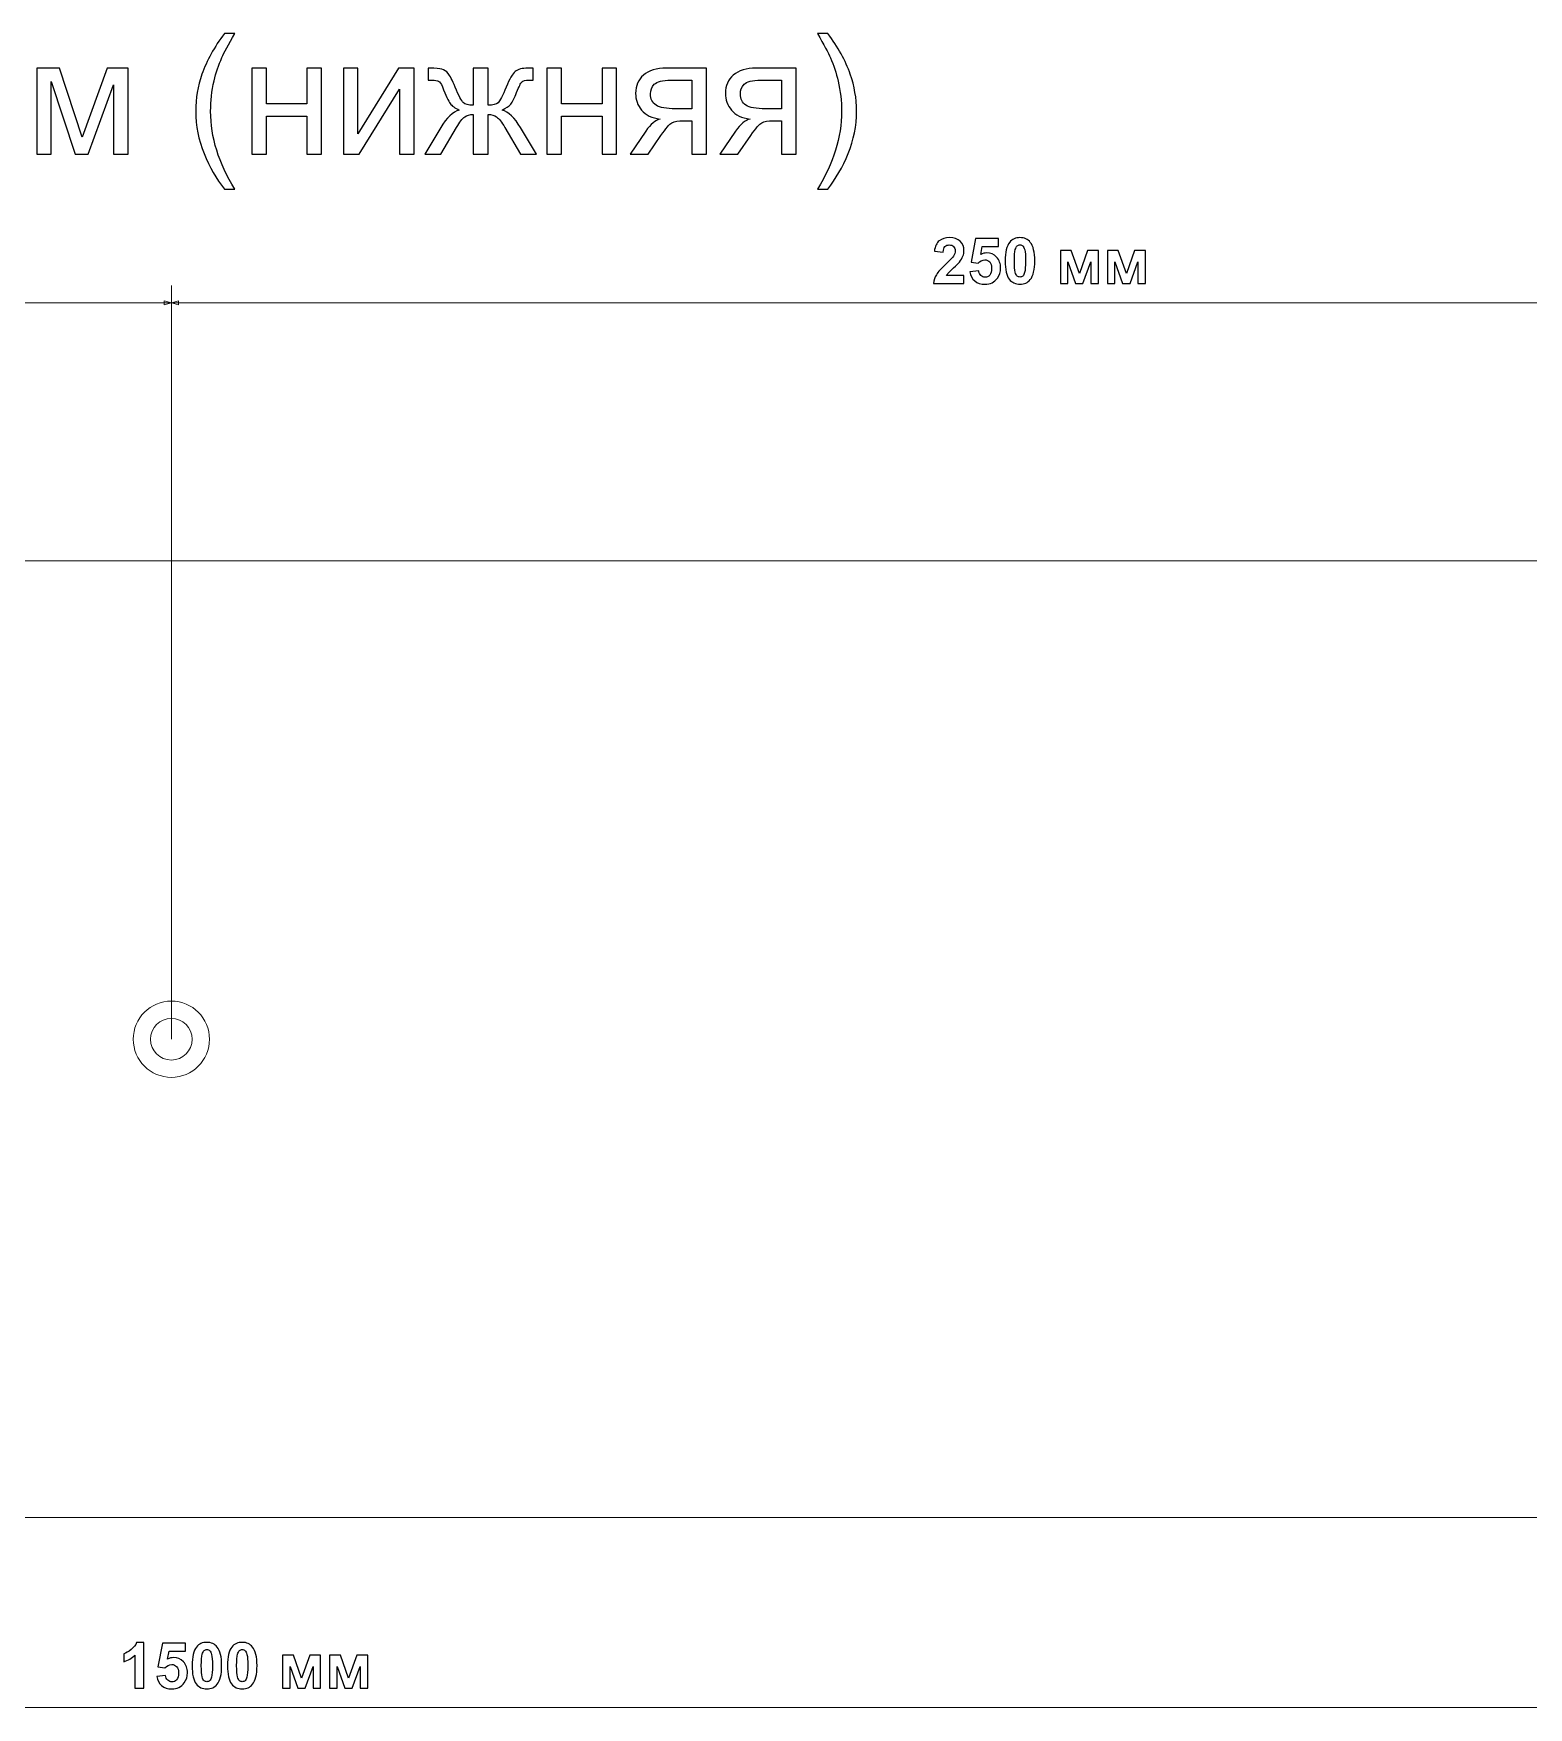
# Model space of a CAD drawing. Header units: centimetres. Extents: x -84 to 84, y -59 to 59.
# Drawn here: x -2.17 to 19.4, y -23.53 to 0.62 of the extents above; entities that cross this region are included whole.
import ezdxf

# ---------------------------------------------------------------- set-up
doc = ezdxf.new("R2010")
doc.units = ezdxf.units.CM
doc.header["$MEASUREMENT"] = 0
doc.layers.add('layer 1', color=7, linetype='Continuous')

msp = doc.modelspace()

# ---------------------------------------------------------------- linework, layer by layer
at = {"layer": 'layer 1', "color": 250}
for points, knots in [([(0.58185, -1.6286), (0.46619, -1.48223), (0.36808, -1.31113), (0.28791, -1.1149), (0.28791, -1.1149), (0.20775, -0.91868), (0.16786, -0.71527), (0.16786, -0.50508), (0.16786, -0.50508), (0.16786, -0.31963), (0.19778, -0.14214), (0.2576, 0.02736), (0.2576, 0.02736), (0.3278, 0.22439), (0.43588, 0.42061), (0.58185, 0.61604), (0.58185, 0.61604), (0.58185, 0.61604), (0.73261, 0.61604), (0.73261, 0.61604), (0.73261, 0.61604), (0.63849, 0.45411), (0.57587, 0.33845), (0.54556, 0.26905), (0.54556, 0.26905), (0.4981, 0.16177), (0.46061, 0.0497), (0.43349, -0.06716), (0.43349, -0.06716), (0.39999, -0.21274), (0.38323, -0.35911), (0.38323, -0.50628), (0.38323, -0.50628), (0.38323, -0.88079), (0.49969, -1.25489), (0.73261, -1.6286), (0.73261, -1.6286), (0.73261, -1.6286), (0.58185, -1.6286), (0.58185, -1.6286)], [0, 0, 0, 0, 0.09090909, 0.09090909, 0.09090909, 0.09090909, 0.18181818, 0.18181818, 0.18181818, 0.18181818, 0.27272727, 0.27272727, 0.27272727, 0.27272727, 0.36363636, 0.36363636, 0.36363636, 0.36363636, 0.45454545, 0.45454545, 0.45454545, 0.45454545, 0.54545455, 0.54545455, 0.54545455, 0.54545455, 0.63636364, 0.63636364, 0.63636364, 0.63636364, 0.72727273, 0.72727273, 0.72727273, 0.72727273, 0.81818182, 0.81818182, 0.81818182, 0.81818182, 1, 1, 1, 1]), ([(9.2876, -1.6286), (9.2876, -1.6286), (9.13684, -1.6286), (9.13684, -1.6286), (9.13684, -1.6286), (9.36976, -1.25489), (9.48622, -0.88079), (9.48622, -0.50628), (9.48622, -0.50628), (9.48622, -0.35991), (9.46947, -0.21473), (9.43597, -0.07075), (9.43597, -0.07075), (9.40965, 0.04611), (9.37256, 0.15818), (9.32509, 0.26586), (9.32509, 0.26586), (9.29478, 0.33566), (9.23177, 0.45252), (9.13684, 0.61604), (9.13684, 0.61604), (9.13684, 0.61604), (9.2876, 0.61604), (9.2876, 0.61604), (9.2876, 0.61604), (9.43358, 0.42061), (9.54166, 0.22439), (9.61186, 0.02736), (9.61186, 0.02736), (9.67168, -0.14214), (9.70159, -0.31963), (9.70159, -0.50508), (9.70159, -0.50508), (9.70159, -0.71527), (9.66131, -0.91868), (9.58075, -1.1149), (9.58075, -1.1149), (9.50058, -1.31113), (9.40287, -1.48223), (9.2876, -1.6286)], [0, 0, 0, 0, 0.09090909, 0.09090909, 0.09090909, 0.09090909, 0.18181818, 0.18181818, 0.18181818, 0.18181818, 0.27272727, 0.27272727, 0.27272727, 0.27272727, 0.36363636, 0.36363636, 0.36363636, 0.36363636, 0.45454545, 0.45454545, 0.45454545, 0.45454545, 0.54545455, 0.54545455, 0.54545455, 0.54545455, 0.63636364, 0.63636364, 0.63636364, 0.63636364, 0.72727273, 0.72727273, 0.72727273, 0.72727273, 0.81818182, 0.81818182, 0.81818182, 0.81818182, 1, 1, 1, 1]), ([(-2.12304, 0.1159), (-2.12304, 0.1159), (-1.79919, 0.1159), (-1.79919, 0.1159), (-1.79919, 0.1159), (-1.79919, 0.1159), (-1.47095, -0.87799), (-1.47095, -0.87799), (-1.47095, -0.87799), (-1.47095, -0.87799), (-1.10761, 0.1159), (-1.10761, 0.1159), (-1.10761, 0.1159), (-1.10761, 0.1159), (-0.80689, 0.1159), (-0.80689, 0.1159), (-0.80689, 0.1159), (-0.80689, 0.1159), (-0.80689, -1.12607), (-0.80689, -1.12607), (-0.80689, -1.12607), (-0.80689, -1.12607), (-1.01747, -1.12607), (-1.01747, -1.12607), (-1.01747, -1.12607), (-1.01747, -1.12607), (-1.01747, -0.12619), (-1.01747, -0.12619), (-1.01747, -0.12619), (-1.01747, -0.12619), (-1.3832, -1.12607), (-1.3832, -1.12607), (-1.3832, -1.12607), (-1.3832, -1.12607), (-1.57145, -1.12607), (-1.57145, -1.12607), (-1.57145, -1.12607), (-1.57145, -1.12607), (-1.91724, -0.07833), (-1.91724, -0.07833), (-1.91724, -0.07833), (-1.91724, -0.07833), (-1.91724, -1.12607), (-1.91724, -1.12607), (-1.91724, -1.12607), (-1.91724, -1.12607), (-2.12304, -1.12607), (-2.12304, -1.12607), (-2.12304, -1.12607), (-2.12304, -1.12607), (-2.12304, 0.1159), (-2.12304, 0.1159)], [0, 0, 0, 0, 0.07142857, 0.07142857, 0.07142857, 0.07142857, 0.14285714, 0.14285714, 0.14285714, 0.14285714, 0.21428571, 0.21428571, 0.21428571, 0.21428571, 0.28571429, 0.28571429, 0.28571429, 0.28571429, 0.35714286, 0.35714286, 0.35714286, 0.35714286, 0.42857143, 0.42857143, 0.42857143, 0.42857143, 0.5, 0.5, 0.5, 0.5, 0.57142857, 0.57142857, 0.57142857, 0.57142857, 0.64285714, 0.64285714, 0.64285714, 0.64285714, 0.71428571, 0.71428571, 0.71428571, 0.71428571, 0.78571429, 0.78571429, 0.78571429, 0.78571429, 0.85714286, 0.85714286, 0.85714286, 0.85714286, 1, 1, 1, 1]), ([(0.9767, 0.1159), (0.9767, 0.1159), (1.18728, 0.1159), (1.18728, 0.1159), (1.18728, 0.1159), (1.18728, 0.1159), (1.18728, -0.40099), (1.18728, -0.40099), (1.18728, -0.40099), (1.18728, -0.40099), (1.77118, -0.40099), (1.77118, -0.40099), (1.77118, -0.40099), (1.77118, -0.40099), (1.77118, 0.1159), (1.77118, 0.1159), (1.77118, 0.1159), (1.77118, 0.1159), (1.98176, 0.1159), (1.98176, 0.1159), (1.98176, 0.1159), (1.98176, 0.1159), (1.98176, -1.12607), (1.98176, -1.12607), (1.98176, -1.12607), (1.98176, -1.12607), (1.77118, -1.12607), (1.77118, -1.12607), (1.77118, -1.12607), (1.77118, -1.12607), (1.77118, -0.57568), (1.77118, -0.57568), (1.77118, -0.57568), (1.77118, -0.57568), (1.18728, -0.57568), (1.18728, -0.57568), (1.18728, -0.57568), (1.18728, -0.57568), (1.18728, -1.12607), (1.18728, -1.12607), (1.18728, -1.12607), (1.18728, -1.12607), (0.9767, -1.12607), (0.9767, -1.12607), (0.9767, -1.12607), (0.9767, -1.12607), (0.9767, 0.1159), (0.9767, 0.1159)], [0, 0, 0, 0, 0.07692308, 0.07692308, 0.07692308, 0.07692308, 0.15384615, 0.15384615, 0.15384615, 0.15384615, 0.23076923, 0.23076923, 0.23076923, 0.23076923, 0.30769231, 0.30769231, 0.30769231, 0.30769231, 0.38461538, 0.38461538, 0.38461538, 0.38461538, 0.46153846, 0.46153846, 0.46153846, 0.46153846, 0.53846154, 0.53846154, 0.53846154, 0.53846154, 0.61538462, 0.61538462, 0.61538462, 0.61538462, 0.69230769, 0.69230769, 0.69230769, 0.69230769, 0.76923077, 0.76923077, 0.76923077, 0.76923077, 0.84615385, 0.84615385, 0.84615385, 0.84615385, 1, 1, 1, 1]), ([(2.29804, 0.1159), (2.29804, 0.1159), (2.50862, 0.1159), (2.50862, 0.1159), (2.50862, 0.1159), (2.50862, 0.1159), (2.50862, -0.83133), (2.50862, -0.83133), (2.50862, -0.83133), (2.50862, -0.83133), (3.09371, 0.1159), (3.09371, 0.1159), (3.09371, 0.1159), (3.09371, 0.1159), (3.31985, 0.1159), (3.31985, 0.1159), (3.31985, 0.1159), (3.31985, 0.1159), (3.31985, -1.12607), (3.31985, -1.12607), (3.31985, -1.12607), (3.31985, -1.12607), (3.10927, -1.12607), (3.10927, -1.12607), (3.10927, -1.12607), (3.10927, -1.12607), (3.10927, -0.18482), (3.10927, -0.18482), (3.10927, -0.18482), (3.10927, -0.18482), (2.52498, -1.12607), (2.52498, -1.12607), (2.52498, -1.12607), (2.52498, -1.12607), (2.29804, -1.12607), (2.29804, -1.12607), (2.29804, -1.12607), (2.29804, -1.12607), (2.29804, 0.1159), (2.29804, 0.1159)], [0, 0, 0, 0, 0.09090909, 0.09090909, 0.09090909, 0.09090909, 0.18181818, 0.18181818, 0.18181818, 0.18181818, 0.27272727, 0.27272727, 0.27272727, 0.27272727, 0.36363636, 0.36363636, 0.36363636, 0.36363636, 0.45454545, 0.45454545, 0.45454545, 0.45454545, 0.54545455, 0.54545455, 0.54545455, 0.54545455, 0.63636364, 0.63636364, 0.63636364, 0.63636364, 0.72727273, 0.72727273, 0.72727273, 0.72727273, 0.81818182, 0.81818182, 0.81818182, 0.81818182, 1, 1, 1, 1]), ([(4.38633, 0.1159), (4.38633, 0.1159), (4.38633, -0.42013), (4.38633, -0.42013), (4.38633, -0.42013), (4.45414, -0.42013), (4.502, -0.40737), (4.52952, -0.38224), (4.52952, -0.38224), (4.55704, -0.35672), (4.59652, -0.28214), (4.64757, -0.1577), (4.64757, -0.1577), (4.69543, -0.03964), (4.7389, 0.03534), (4.77799, 0.06804), (4.77799, 0.06804), (4.81628, 0.09995), (4.8769, 0.1159), (4.96026, 0.1159), (4.96026, 0.1159), (4.96026, 0.1159), (5.03723, 0.1159), (5.03723, 0.1159), (5.03723, 0.1159), (5.03723, 0.1159), (5.03723, -0.05759), (5.03723, -0.05759), (5.03723, -0.05759), (5.03723, -0.05759), (4.9802, -0.05639), (4.9802, -0.05639), (4.9802, -0.05639), (4.92396, -0.05639), (4.88847, -0.06477), (4.87291, -0.08112), (4.87291, -0.08112), (4.85656, -0.09827), (4.83143, -0.14932), (4.79793, -0.23427), (4.79793, -0.23427), (4.76682, -0.31564), (4.73811, -0.37147), (4.71178, -0.40298), (4.71178, -0.40298), (4.68546, -0.43409), (4.64398, -0.46241), (4.58814, -0.48833), (4.58814, -0.48833), (4.67908, -0.51266), (4.76762, -0.59682), (4.85417, -0.74119), (4.85417, -0.74119), (4.85417, -0.74119), (5.08509, -1.12607), (5.08509, -1.12607), (5.08509, -1.12607), (5.08509, -1.12607), (4.85377, -1.12607), (4.85377, -1.12607), (4.85377, -1.12607), (4.85377, -1.12607), (4.62883, -0.74159), (4.62883, -0.74159), (4.62883, -0.74159), (4.58296, -0.66342), (4.54268, -0.61237), (4.50878, -0.58804), (4.50878, -0.58804), (4.47448, -0.56371), (4.4338, -0.55175), (4.38633, -0.55175), (4.38633, -0.55175), (4.38633, -0.55175), (4.38633, -1.12607), (4.38633, -1.12607), (4.38633, -1.12607), (4.38633, -1.12607), (4.17096, -1.12607), (4.17096, -1.12607), (4.17096, -1.12607), (4.17096, -1.12607), (4.17096, -0.55175), (4.17096, -0.55175), (4.17096, -0.55175), (4.1243, -0.55175), (4.08402, -0.56371), (4.05012, -0.58764), (4.05012, -0.58764), (4.01582, -0.61157), (3.97593, -0.66302), (3.93047, -0.74199), (3.93047, -0.74199), (3.93047, -0.74199), (3.70353, -1.12607), (3.70353, -1.12607), (3.70353, -1.12607), (3.70353, -1.12607), (3.4722, -1.12607), (3.4722, -1.12607), (3.4722, -1.12607), (3.4722, -1.12607), (3.70233, -0.74119), (3.70233, -0.74119), (3.70233, -0.74119), (3.78968, -0.59682), (3.87902, -0.51266), (3.96995, -0.48833), (3.96995, -0.48833), (3.90773, -0.45962), (3.86386, -0.42811), (3.83913, -0.39421), (3.83913, -0.39421), (3.81401, -0.36031), (3.77691, -0.27934), (3.72706, -0.15132), (3.72706, -0.15132), (3.70991, -0.10824), (3.69156, -0.08192), (3.67202, -0.07235), (3.67202, -0.07235), (3.65168, -0.06238), (3.62177, -0.05759), (3.58188, -0.05759), (3.58188, -0.05759), (3.57191, -0.05759), (3.55117, -0.05799), (3.52006, -0.05879), (3.52006, -0.05879), (3.52006, -0.05879), (3.52006, 0.1159), (3.52006, 0.1159), (3.52006, 0.1159), (3.52006, 0.1159), (3.54918, 0.1159), (3.54918, 0.1159), (3.54918, 0.1159), (3.63054, 0.1159), (3.68757, 0.11112), (3.72068, 0.10115), (3.72068, 0.10115), (3.75378, 0.09157), (3.7833, 0.07083), (3.80962, 0.03933), (3.80962, 0.03933), (3.83554, 0.00782), (3.86944, -0.05759), (3.91092, -0.1577), (3.91092, -0.1577), (3.96157, -0.28014), (4.00066, -0.35432), (4.02778, -0.38065), (4.02778, -0.38065), (4.0549, -0.40697), (4.10276, -0.42013), (4.17096, -0.42013), (4.17096, -0.42013), (4.17096, -0.42013), (4.17096, 0.1159), (4.17096, 0.1159), (4.17096, 0.1159), (4.17096, 0.1159), (4.38633, 0.1159), (4.38633, 0.1159)], [0, 0, 0, 0, 0.02380952, 0.02380952, 0.02380952, 0.02380952, 0.04761905, 0.04761905, 0.04761905, 0.04761905, 0.07142857, 0.07142857, 0.07142857, 0.07142857, 0.0952381, 0.0952381, 0.0952381, 0.0952381, 0.11904762, 0.11904762, 0.11904762, 0.11904762, 0.14285714, 0.14285714, 0.14285714, 0.14285714, 0.16666667, 0.16666667, 0.16666667, 0.16666667, 0.19047619, 0.19047619, 0.19047619, 0.19047619, 0.21428571, 0.21428571, 0.21428571, 0.21428571, 0.23809524, 0.23809524, 0.23809524, 0.23809524, 0.26190476, 0.26190476, 0.26190476, 0.26190476, 0.28571429, 0.28571429, 0.28571429, 0.28571429, 0.30952381, 0.30952381, 0.30952381, 0.30952381, 0.33333333, 0.33333333, 0.33333333, 0.33333333, 0.35714286, 0.35714286, 0.35714286, 0.35714286, 0.38095238, 0.38095238, 0.38095238, 0.38095238, 0.4047619, 0.4047619, 0.4047619, 0.4047619, 0.42857143, 0.42857143, 0.42857143, 0.42857143, 0.45238095, 0.45238095, 0.45238095, 0.45238095, 0.47619048, 0.47619048, 0.47619048, 0.47619048, 0.5, 0.5, 0.5, 0.5, 0.52380952, 0.52380952, 0.52380952, 0.52380952, 0.54761905, 0.54761905, 0.54761905, 0.54761905, 0.57142857, 0.57142857, 0.57142857, 0.57142857, 0.5952381, 0.5952381, 0.5952381, 0.5952381, 0.61904762, 0.61904762, 0.61904762, 0.61904762, 0.64285714, 0.64285714, 0.64285714, 0.64285714, 0.66666667, 0.66666667, 0.66666667, 0.66666667, 0.69047619, 0.69047619, 0.69047619, 0.69047619, 0.71428571, 0.71428571, 0.71428571, 0.71428571, 0.73809524, 0.73809524, 0.73809524, 0.73809524, 0.76190476, 0.76190476, 0.76190476, 0.76190476, 0.78571429, 0.78571429, 0.78571429, 0.78571429, 0.80952381, 0.80952381, 0.80952381, 0.80952381, 0.83333333, 0.83333333, 0.83333333, 0.83333333, 0.85714286, 0.85714286, 0.85714286, 0.85714286, 0.88095238, 0.88095238, 0.88095238, 0.88095238, 0.9047619, 0.9047619, 0.9047619, 0.9047619, 0.92857143, 0.92857143, 0.92857143, 0.92857143, 0.95238095, 0.95238095, 0.95238095, 0.95238095, 1, 1, 1, 1]), ([(5.23585, 0.1159), (5.23585, 0.1159), (5.44643, 0.1159), (5.44643, 0.1159), (5.44643, 0.1159), (5.44643, 0.1159), (5.44643, -0.40099), (5.44643, -0.40099), (5.44643, -0.40099), (5.44643, -0.40099), (6.03033, -0.40099), (6.03033, -0.40099), (6.03033, -0.40099), (6.03033, -0.40099), (6.03033, 0.1159), (6.03033, 0.1159), (6.03033, 0.1159), (6.03033, 0.1159), (6.24091, 0.1159), (6.24091, 0.1159), (6.24091, 0.1159), (6.24091, 0.1159), (6.24091, -1.12607), (6.24091, -1.12607), (6.24091, -1.12607), (6.24091, -1.12607), (6.03033, -1.12607), (6.03033, -1.12607), (6.03033, -1.12607), (6.03033, -1.12607), (6.03033, -0.57568), (6.03033, -0.57568), (6.03033, -0.57568), (6.03033, -0.57568), (5.44643, -0.57568), (5.44643, -0.57568), (5.44643, -0.57568), (5.44643, -0.57568), (5.44643, -1.12607), (5.44643, -1.12607), (5.44643, -1.12607), (5.44643, -1.12607), (5.23585, -1.12607), (5.23585, -1.12607), (5.23585, -1.12607), (5.23585, -1.12607), (5.23585, 0.1159), (5.23585, 0.1159)], [0, 0, 0, 0, 0.07692308, 0.07692308, 0.07692308, 0.07692308, 0.15384615, 0.15384615, 0.15384615, 0.15384615, 0.23076923, 0.23076923, 0.23076923, 0.23076923, 0.30769231, 0.30769231, 0.30769231, 0.30769231, 0.38461538, 0.38461538, 0.38461538, 0.38461538, 0.46153846, 0.46153846, 0.46153846, 0.46153846, 0.53846154, 0.53846154, 0.53846154, 0.53846154, 0.61538462, 0.61538462, 0.61538462, 0.61538462, 0.69230769, 0.69230769, 0.69230769, 0.69230769, 0.76923077, 0.76923077, 0.76923077, 0.76923077, 0.84615385, 0.84615385, 0.84615385, 0.84615385, 1, 1, 1, 1]), ([(7.53593, 0.1159), (7.53593, 0.1159), (7.53593, -1.12607), (7.53593, -1.12607), (7.53593, -1.12607), (7.53593, -1.12607), (7.32534, -1.12607), (7.32534, -1.12607), (7.32534, -1.12607), (7.32534, -1.12607), (7.32534, -0.64268), (7.32534, -0.64268), (7.32534, -0.64268), (7.32534, -0.64268), (7.2041, -0.64268), (7.2041, -0.64268), (7.2041, -0.64268), (7.13031, -0.64268), (7.07528, -0.65225), (7.03898, -0.6718), (7.03898, -0.6718), (7.00269, -0.69134), (6.94964, -0.75236), (6.87985, -0.85566), (6.87985, -0.85566), (6.87985, -0.85566), (6.69479, -1.12607), (6.69479, -1.12607), (6.69479, -1.12607), (6.69479, -1.12607), (6.43395, -1.12607), (6.43395, -1.12607), (6.43395, -1.12607), (6.43395, -1.12607), (6.66128, -0.79264), (6.66128, -0.79264), (6.66128, -0.79264), (6.73068, -0.69054), (6.80008, -0.63311), (6.86908, -0.61995), (6.86908, -0.61995), (6.74903, -0.6036), (6.65969, -0.56012), (6.60146, -0.48993), (6.60146, -0.48993), (6.54323, -0.41973), (6.51411, -0.33877), (6.51411, -0.24744), (6.51411, -0.24744), (6.51411, -0.13935), (6.552, -0.05201), (6.62818, 0.015), (6.62818, 0.015), (6.70436, 0.0824), (6.81484, 0.1159), (6.95921, 0.1159), (6.95921, 0.1159), (6.95921, 0.1159), (7.53593, 0.1159), (7.53593, 0.1159)], [0, 0, 0, 0, 0.0625, 0.0625, 0.0625, 0.0625, 0.125, 0.125, 0.125, 0.125, 0.1875, 0.1875, 0.1875, 0.1875, 0.25, 0.25, 0.25, 0.25, 0.3125, 0.3125, 0.3125, 0.3125, 0.375, 0.375, 0.375, 0.375, 0.4375, 0.4375, 0.4375, 0.4375, 0.5, 0.5, 0.5, 0.5, 0.5625, 0.5625, 0.5625, 0.5625, 0.625, 0.625, 0.625, 0.625, 0.6875, 0.6875, 0.6875, 0.6875, 0.75, 0.75, 0.75, 0.75, 0.8125, 0.8125, 0.8125, 0.8125, 0.875, 0.875, 0.875, 0.875, 1, 1, 1, 1]), ([(8.83174, 0.1159), (8.83174, 0.1159), (8.83174, -1.12607), (8.83174, -1.12607), (8.83174, -1.12607), (8.83174, -1.12607), (8.62115, -1.12607), (8.62115, -1.12607), (8.62115, -1.12607), (8.62115, -1.12607), (8.62115, -0.64268), (8.62115, -0.64268), (8.62115, -0.64268), (8.62115, -0.64268), (8.49991, -0.64268), (8.49991, -0.64268), (8.49991, -0.64268), (8.42612, -0.64268), (8.37109, -0.65225), (8.33479, -0.6718), (8.33479, -0.6718), (8.2985, -0.69134), (8.24545, -0.75236), (8.17566, -0.85566), (8.17566, -0.85566), (8.17566, -0.85566), (7.9906, -1.12607), (7.9906, -1.12607), (7.9906, -1.12607), (7.9906, -1.12607), (7.72976, -1.12607), (7.72976, -1.12607), (7.72976, -1.12607), (7.72976, -1.12607), (7.95709, -0.79264), (7.95709, -0.79264), (7.95709, -0.79264), (8.02649, -0.69054), (8.09589, -0.63311), (8.16489, -0.61995), (8.16489, -0.61995), (8.04484, -0.6036), (7.9555, -0.56012), (7.89727, -0.48993), (7.89727, -0.48993), (7.83904, -0.41973), (7.80992, -0.33877), (7.80992, -0.24744), (7.80992, -0.24744), (7.80992, -0.13935), (7.84781, -0.05201), (7.92399, 0.015), (7.92399, 0.015), (8.00017, 0.0824), (8.11065, 0.1159), (8.25502, 0.1159), (8.25502, 0.1159), (8.25502, 0.1159), (8.83174, 0.1159), (8.83174, 0.1159)], [0, 0, 0, 0, 0.0625, 0.0625, 0.0625, 0.0625, 0.125, 0.125, 0.125, 0.125, 0.1875, 0.1875, 0.1875, 0.1875, 0.25, 0.25, 0.25, 0.25, 0.3125, 0.3125, 0.3125, 0.3125, 0.375, 0.375, 0.375, 0.375, 0.4375, 0.4375, 0.4375, 0.4375, 0.5, 0.5, 0.5, 0.5, 0.5625, 0.5625, 0.5625, 0.5625, 0.625, 0.625, 0.625, 0.625, 0.6875, 0.6875, 0.6875, 0.6875, 0.75, 0.75, 0.75, 0.75, 0.8125, 0.8125, 0.8125, 0.8125, 0.875, 0.875, 0.875, 0.875, 1, 1, 1, 1]), ([(7.32534, -0.05879), (7.32534, -0.05879), (7.02622, -0.05879), (7.02622, -0.05879), (7.02622, -0.05879), (6.90098, -0.05879), (6.82002, -0.07833), (6.78373, -0.11742), (6.78373, -0.11742), (6.74743, -0.1565), (6.72949, -0.20237), (6.72949, -0.25462), (6.72949, -0.25462), (6.72949, -0.3288), (6.75621, -0.38344), (6.80965, -0.41814), (6.80965, -0.41814), (6.8627, -0.45284), (6.95722, -0.47039), (7.09282, -0.47039), (7.09282, -0.47039), (7.09282, -0.47039), (7.32534, -0.47039), (7.32534, -0.47039), (7.32534, -0.47039), (7.32534, -0.47039), (7.32534, -0.05879), (7.32534, -0.05879)], [0, 0, 0, 0, 0.125, 0.125, 0.125, 0.125, 0.25, 0.25, 0.25, 0.25, 0.375, 0.375, 0.375, 0.375, 0.5, 0.5, 0.5, 0.5, 0.625, 0.625, 0.625, 0.625, 0.75, 0.75, 0.75, 0.75, 1, 1, 1, 1]), ([(8.62115, -0.05879), (8.62115, -0.05879), (8.32203, -0.05879), (8.32203, -0.05879), (8.32203, -0.05879), (8.19679, -0.05879), (8.11583, -0.07833), (8.07954, -0.11742), (8.07954, -0.11742), (8.04324, -0.1565), (8.0253, -0.20237), (8.0253, -0.25462), (8.0253, -0.25462), (8.0253, -0.3288), (8.05202, -0.38344), (8.10546, -0.41814), (8.10546, -0.41814), (8.15851, -0.45284), (8.25303, -0.47039), (8.38863, -0.47039), (8.38863, -0.47039), (8.38863, -0.47039), (8.62115, -0.47039), (8.62115, -0.47039), (8.62115, -0.47039), (8.62115, -0.47039), (8.62115, -0.05879), (8.62115, -0.05879)], [0, 0, 0, 0, 0.125, 0.125, 0.125, 0.125, 0.25, 0.25, 0.25, 0.25, 0.375, 0.375, 0.375, 0.375, 0.5, 0.5, 0.5, 0.5, 0.625, 0.625, 0.625, 0.625, 0.75, 0.75, 0.75, 0.75, 1, 1, 1, 1])]:
    msp.add_open_spline(points, degree=3, knots=knots, dxfattribs=at)
at = {"layer": 'layer 1', "color": 155}
for points, knots in [([(11.25134, -2.87294), (11.25134, -2.87294), (11.25134, -2.98943), (11.25134, -2.98943), (11.25134, -2.98943), (11.25134, -2.98943), (10.81016, -2.98943), (10.81016, -2.98943), (10.81016, -2.98943), (10.8149, -2.9451), (10.82927, -2.90321), (10.85312, -2.86362), (10.85312, -2.86362), (10.87696, -2.82402), (10.9242, -2.77144), (10.99452, -2.70586), (10.99452, -2.70586), (11.05124, -2.65296), (11.08594, -2.61704), (11.09878, -2.59824), (11.09878, -2.59824), (11.11605, -2.57225), (11.12477, -2.54657), (11.12477, -2.52104), (11.12477, -2.52104), (11.12477, -2.49291), (11.11728, -2.47135), (11.10214, -2.45622), (11.10214, -2.45622), (11.08716, -2.44109), (11.06637, -2.43359), (11.03992, -2.43359), (11.03992, -2.43359), (11.01363, -2.43359), (10.99284, -2.44154), (10.97725, -2.45744), (10.97725, -2.45744), (10.96181, -2.47319), (10.95294, -2.49948), (10.9505, -2.53632), (10.9505, -2.53632), (10.9505, -2.53632), (10.82484, -2.52379), (10.82484, -2.52379), (10.82484, -2.52379), (10.83233, -2.45439), (10.85572, -2.40455), (10.89516, -2.37428), (10.89516, -2.37428), (10.9346, -2.34417), (10.98382, -2.32903), (11.04298, -2.32903), (11.04298, -2.32903), (11.1078, -2.32903), (11.1587, -2.34661), (11.19585, -2.38162), (11.19585, -2.38162), (11.23285, -2.41663), (11.25134, -2.46019), (11.25134, -2.51232), (11.25134, -2.51232), (11.25134, -2.54198), (11.24599, -2.57011), (11.23544, -2.59701), (11.23544, -2.59701), (11.2249, -2.62376), (11.20808, -2.65174), (11.185, -2.68109), (11.185, -2.68109), (11.16986, -2.70066), (11.14219, -2.72863), (11.10245, -2.76517), (11.10245, -2.76517), (11.06255, -2.80171), (11.03733, -2.82586), (11.02678, -2.83794), (11.02678, -2.83794), (11.01608, -2.84986), (11.00752, -2.86163), (11.00094, -2.87294), (11.00094, -2.87294), (11.00094, -2.87294), (11.25134, -2.87294), (11.25134, -2.87294)], [0, 0, 0, 0, 0.04545455, 0.04545455, 0.04545455, 0.04545455, 0.09090909, 0.09090909, 0.09090909, 0.09090909, 0.13636364, 0.13636364, 0.13636364, 0.13636364, 0.18181818, 0.18181818, 0.18181818, 0.18181818, 0.22727273, 0.22727273, 0.22727273, 0.22727273, 0.27272727, 0.27272727, 0.27272727, 0.27272727, 0.31818182, 0.31818182, 0.31818182, 0.31818182, 0.36363636, 0.36363636, 0.36363636, 0.36363636, 0.40909091, 0.40909091, 0.40909091, 0.40909091, 0.45454545, 0.45454545, 0.45454545, 0.45454545, 0.5, 0.5, 0.5, 0.5, 0.54545455, 0.54545455, 0.54545455, 0.54545455, 0.59090909, 0.59090909, 0.59090909, 0.59090909, 0.63636364, 0.63636364, 0.63636364, 0.63636364, 0.68181818, 0.68181818, 0.68181818, 0.68181818, 0.72727273, 0.72727273, 0.72727273, 0.72727273, 0.77272727, 0.77272727, 0.77272727, 0.77272727, 0.81818182, 0.81818182, 0.81818182, 0.81818182, 0.86363636, 0.86363636, 0.86363636, 0.86363636, 0.90909091, 0.90909091, 0.90909091, 0.90909091, 1, 1, 1, 1]), ([(11.33772, -2.82081), (11.33772, -2.82081), (11.46338, -2.80782), (11.46338, -2.80782), (11.46338, -2.80782), (11.46705, -2.83625), (11.47759, -2.85888), (11.49517, -2.87554), (11.49517, -2.87554), (11.51291, -2.8922), (11.53324, -2.90046), (11.55632, -2.90046), (11.55632, -2.90046), (11.58262, -2.90046), (11.60493, -2.88976), (11.62313, -2.8682), (11.62313, -2.8682), (11.64132, -2.84665), (11.65049, -2.81424), (11.65049, -2.77098), (11.65049, -2.77098), (11.65049, -2.73032), (11.64147, -2.69989), (11.62328, -2.67956), (11.62328, -2.67956), (11.60524, -2.65923), (11.5817, -2.64914), (11.55265, -2.64914), (11.55265, -2.64914), (11.51642, -2.64914), (11.48386, -2.66504), (11.45512, -2.69684), (11.45512, -2.69684), (11.45512, -2.69684), (11.35331, -2.68216), (11.35331, -2.68216), (11.35331, -2.68216), (11.35331, -2.68216), (11.41752, -2.34096), (11.41752, -2.34096), (11.41752, -2.34096), (11.41752, -2.34096), (11.75047, -2.34096), (11.75047, -2.34096), (11.75047, -2.34096), (11.75047, -2.34096), (11.75047, -2.45836), (11.75047, -2.45836), (11.75047, -2.45836), (11.75047, -2.45836), (11.51306, -2.45836), (11.51306, -2.45836), (11.51306, -2.45836), (11.51306, -2.45836), (11.49319, -2.57011), (11.49319, -2.57011), (11.49319, -2.57011), (11.52116, -2.5562), (11.5499, -2.54916), (11.57925, -2.54916), (11.57925, -2.54916), (11.6352, -2.54916), (11.68259, -2.5695), (11.72142, -2.61031), (11.72142, -2.61031), (11.7604, -2.65098), (11.77982, -2.70387), (11.77982, -2.76899), (11.77982, -2.76899), (11.77982, -2.82326), (11.76407, -2.87157), (11.73273, -2.91422), (11.73273, -2.91422), (11.68993, -2.97231), (11.63062, -3.00135), (11.55479, -3.00135), (11.55479, -3.00135), (11.4941, -3.00135), (11.44457, -2.985), (11.40636, -2.95244), (11.40636, -2.95244), (11.36799, -2.91972), (11.34521, -2.876), (11.33772, -2.82081)], [0, 0, 0, 0, 0.04545455, 0.04545455, 0.04545455, 0.04545455, 0.09090909, 0.09090909, 0.09090909, 0.09090909, 0.13636364, 0.13636364, 0.13636364, 0.13636364, 0.18181818, 0.18181818, 0.18181818, 0.18181818, 0.22727273, 0.22727273, 0.22727273, 0.22727273, 0.27272727, 0.27272727, 0.27272727, 0.27272727, 0.31818182, 0.31818182, 0.31818182, 0.31818182, 0.36363636, 0.36363636, 0.36363636, 0.36363636, 0.40909091, 0.40909091, 0.40909091, 0.40909091, 0.45454545, 0.45454545, 0.45454545, 0.45454545, 0.5, 0.5, 0.5, 0.5, 0.54545455, 0.54545455, 0.54545455, 0.54545455, 0.59090909, 0.59090909, 0.59090909, 0.59090909, 0.63636364, 0.63636364, 0.63636364, 0.63636364, 0.68181818, 0.68181818, 0.68181818, 0.68181818, 0.72727273, 0.72727273, 0.72727273, 0.72727273, 0.77272727, 0.77272727, 0.77272727, 0.77272727, 0.81818182, 0.81818182, 0.81818182, 0.81818182, 0.86363636, 0.86363636, 0.86363636, 0.86363636, 0.90909091, 0.90909091, 0.90909091, 0.90909091, 1, 1, 1, 1]), ([(12.05927, -2.32903), (12.12286, -2.32903), (12.17254, -2.35181), (12.20847, -2.39736), (12.20847, -2.39736), (12.25112, -2.45117), (12.27252, -2.5406), (12.27252, -2.66535), (12.27252, -2.66535), (12.27252, -2.78993), (12.25097, -2.87952), (12.20801, -2.93394), (12.20801, -2.93394), (12.17239, -2.97888), (12.12286, -3.00135), (12.05927, -3.00135), (12.05927, -3.00135), (11.99537, -3.00135), (11.94385, -2.97674), (11.90472, -2.92752), (11.90472, -2.92752), (11.86558, -2.87829), (11.84601, -2.79039), (11.84601, -2.66412), (11.84601, -2.66412), (11.84601, -2.54015), (11.86757, -2.45087), (11.91052, -2.39645), (11.91052, -2.39645), (11.94614, -2.3515), (11.99567, -2.32903), (12.05927, -2.32903)], [0, 0, 0, 0, 0.11111111, 0.11111111, 0.11111111, 0.11111111, 0.22222222, 0.22222222, 0.22222222, 0.22222222, 0.33333333, 0.33333333, 0.33333333, 0.33333333, 0.44444444, 0.44444444, 0.44444444, 0.44444444, 0.55555556, 0.55555556, 0.55555556, 0.55555556, 0.66666667, 0.66666667, 0.66666667, 0.66666667, 0.77777778, 0.77777778, 0.77777778, 0.77777778, 1, 1, 1, 1]), ([(12.05927, -2.43359), (12.04429, -2.43359), (12.03083, -2.43849), (12.01921, -2.44827), (12.01921, -2.44827), (12.00744, -2.4579), (11.99827, -2.47533), (11.99185, -2.50055), (11.99185, -2.50055), (11.98329, -2.53311), (11.97901, -2.58815), (11.97901, -2.66535), (11.97901, -2.66535), (11.97901, -2.7427), (11.98283, -2.79574), (11.99048, -2.82464), (11.99048, -2.82464), (11.99812, -2.85353), (12.00775, -2.87279), (12.01937, -2.88242), (12.01937, -2.88242), (12.03099, -2.89205), (12.04429, -2.89679), (12.05927, -2.89679), (12.05927, -2.89679), (12.07425, -2.89679), (12.0877, -2.8919), (12.09947, -2.88212), (12.09947, -2.88212), (12.11109, -2.87248), (12.12026, -2.85506), (12.12668, -2.82983), (12.12668, -2.82983), (12.13524, -2.79758), (12.13952, -2.7427), (12.13952, -2.66535), (12.13952, -2.66535), (12.13952, -2.58815), (12.1357, -2.5351), (12.12806, -2.50621), (12.12806, -2.50621), (12.12041, -2.47732), (12.11078, -2.4579), (12.09917, -2.44827), (12.09917, -2.44827), (12.08755, -2.43849), (12.07425, -2.43359), (12.05927, -2.43359)], [0, 0, 0, 0, 0.07692308, 0.07692308, 0.07692308, 0.07692308, 0.15384615, 0.15384615, 0.15384615, 0.15384615, 0.23076923, 0.23076923, 0.23076923, 0.23076923, 0.30769231, 0.30769231, 0.30769231, 0.30769231, 0.38461538, 0.38461538, 0.38461538, 0.38461538, 0.46153846, 0.46153846, 0.46153846, 0.46153846, 0.53846154, 0.53846154, 0.53846154, 0.53846154, 0.61538462, 0.61538462, 0.61538462, 0.61538462, 0.69230769, 0.69230769, 0.69230769, 0.69230769, 0.76923077, 0.76923077, 0.76923077, 0.76923077, 0.84615385, 0.84615385, 0.84615385, 0.84615385, 1, 1, 1, 1]), ([(12.64216, -2.51339), (12.64216, -2.51339), (12.799, -2.51339), (12.799, -2.51339), (12.799, -2.51339), (12.799, -2.51339), (12.91595, -2.84512), (12.91595, -2.84512), (12.91595, -2.84512), (12.91595, -2.84512), (13.03488, -2.51339), (13.03488, -2.51339), (13.03488, -2.51339), (13.03488, -2.51339), (13.19066, -2.51339), (13.19066, -2.51339), (13.19066, -2.51339), (13.19066, -2.51339), (13.19066, -2.98943), (13.19066, -2.98943), (13.19066, -2.98943), (13.19066, -2.98943), (13.08334, -2.98943), (13.08334, -2.98943), (13.08334, -2.98943), (13.08334, -2.98943), (13.08334, -2.67605), (13.08334, -2.67605), (13.08334, -2.67605), (13.08334, -2.67605), (12.96808, -2.98943), (12.96808, -2.98943), (12.96808, -2.98943), (12.96808, -2.98943), (12.86, -2.98943), (12.86, -2.98943), (12.86, -2.98943), (12.86, -2.98943), (12.74947, -2.67605), (12.74947, -2.67605), (12.74947, -2.67605), (12.74947, -2.67605), (12.74947, -2.98943), (12.74947, -2.98943), (12.74947, -2.98943), (12.74947, -2.98943), (12.64216, -2.98943), (12.64216, -2.98943), (12.64216, -2.98943), (12.64216, -2.98943), (12.64216, -2.51339), (12.64216, -2.51339)], [0, 0, 0, 0, 0.07142857, 0.07142857, 0.07142857, 0.07142857, 0.14285714, 0.14285714, 0.14285714, 0.14285714, 0.21428571, 0.21428571, 0.21428571, 0.21428571, 0.28571429, 0.28571429, 0.28571429, 0.28571429, 0.35714286, 0.35714286, 0.35714286, 0.35714286, 0.42857143, 0.42857143, 0.42857143, 0.42857143, 0.5, 0.5, 0.5, 0.5, 0.57142857, 0.57142857, 0.57142857, 0.57142857, 0.64285714, 0.64285714, 0.64285714, 0.64285714, 0.71428571, 0.71428571, 0.71428571, 0.71428571, 0.78571429, 0.78571429, 0.78571429, 0.78571429, 0.85714286, 0.85714286, 0.85714286, 0.85714286, 1, 1, 1, 1]), ([(13.3206, -2.51339), (13.3206, -2.51339), (13.47744, -2.51339), (13.47744, -2.51339), (13.47744, -2.51339), (13.47744, -2.51339), (13.59439, -2.84512), (13.59439, -2.84512), (13.59439, -2.84512), (13.59439, -2.84512), (13.71332, -2.51339), (13.71332, -2.51339), (13.71332, -2.51339), (13.71332, -2.51339), (13.8691, -2.51339), (13.8691, -2.51339), (13.8691, -2.51339), (13.8691, -2.51339), (13.8691, -2.98943), (13.8691, -2.98943), (13.8691, -2.98943), (13.8691, -2.98943), (13.76178, -2.98943), (13.76178, -2.98943), (13.76178, -2.98943), (13.76178, -2.98943), (13.76178, -2.67605), (13.76178, -2.67605), (13.76178, -2.67605), (13.76178, -2.67605), (13.64652, -2.98943), (13.64652, -2.98943), (13.64652, -2.98943), (13.64652, -2.98943), (13.53844, -2.98943), (13.53844, -2.98943), (13.53844, -2.98943), (13.53844, -2.98943), (13.42791, -2.67605), (13.42791, -2.67605), (13.42791, -2.67605), (13.42791, -2.67605), (13.42791, -2.98943), (13.42791, -2.98943), (13.42791, -2.98943), (13.42791, -2.98943), (13.3206, -2.98943), (13.3206, -2.98943), (13.3206, -2.98943), (13.3206, -2.98943), (13.3206, -2.51339), (13.3206, -2.51339)], [0, 0, 0, 0, 0.07142857, 0.07142857, 0.07142857, 0.07142857, 0.14285714, 0.14285714, 0.14285714, 0.14285714, 0.21428571, 0.21428571, 0.21428571, 0.21428571, 0.28571429, 0.28571429, 0.28571429, 0.28571429, 0.35714286, 0.35714286, 0.35714286, 0.35714286, 0.42857143, 0.42857143, 0.42857143, 0.42857143, 0.5, 0.5, 0.5, 0.5, 0.57142857, 0.57142857, 0.57142857, 0.57142857, 0.64285714, 0.64285714, 0.64285714, 0.64285714, 0.71428571, 0.71428571, 0.71428571, 0.71428571, 0.78571429, 0.78571429, 0.78571429, 0.78571429, 0.85714286, 0.85714286, 0.85714286, 0.85714286, 1, 1, 1, 1]), ([(-0.58259, -23.25087), (-0.58259, -23.25087), (-0.70825, -23.25087), (-0.70825, -23.25087), (-0.70825, -23.25087), (-0.70825, -23.25087), (-0.70825, -22.77544), (-0.70825, -22.77544), (-0.70825, -22.77544), (-0.75411, -22.81855), (-0.80823, -22.8505), (-0.8706, -22.87114), (-0.8706, -22.87114), (-0.8706, -22.87114), (-0.8706, -22.75649), (-0.8706, -22.75649), (-0.8706, -22.75649), (-0.83773, -22.74579), (-0.80211, -22.72546), (-0.76374, -22.69534), (-0.76374, -22.69534), (-0.72522, -22.66538), (-0.69893, -22.63037), (-0.68456, -22.59047), (-0.68456, -22.59047), (-0.68456, -22.59047), (-0.58259, -22.59047), (-0.58259, -22.59047), (-0.58259, -22.59047), (-0.58259, -22.59047), (-0.58259, -23.25087), (-0.58259, -23.25087)], [0, 0, 0, 0, 0.11111111, 0.11111111, 0.11111111, 0.11111111, 0.22222222, 0.22222222, 0.22222222, 0.22222222, 0.33333333, 0.33333333, 0.33333333, 0.33333333, 0.44444444, 0.44444444, 0.44444444, 0.44444444, 0.55555556, 0.55555556, 0.55555556, 0.55555556, 0.66666667, 0.66666667, 0.66666667, 0.66666667, 0.77777778, 0.77777778, 0.77777778, 0.77777778, 1, 1, 1, 1]), ([(-0.39257, -23.08225), (-0.39257, -23.08225), (-0.26691, -23.06926), (-0.26691, -23.06926), (-0.26691, -23.06926), (-0.26324, -23.09769), (-0.2527, -23.12032), (-0.23512, -23.13698), (-0.23512, -23.13698), (-0.21738, -23.15364), (-0.19705, -23.1619), (-0.17397, -23.1619), (-0.17397, -23.1619), (-0.14767, -23.1619), (-0.12536, -23.1512), (-0.10716, -23.12964), (-0.10716, -23.12964), (-0.08897, -23.10809), (-0.0798, -23.07568), (-0.0798, -23.03242), (-0.0798, -23.03242), (-0.0798, -22.99176), (-0.08882, -22.96133), (-0.10701, -22.941), (-0.10701, -22.941), (-0.12505, -22.92067), (-0.14859, -22.91058), (-0.17764, -22.91058), (-0.17764, -22.91058), (-0.21387, -22.91058), (-0.24643, -22.92648), (-0.27517, -22.95828), (-0.27517, -22.95828), (-0.27517, -22.95828), (-0.37698, -22.9436), (-0.37698, -22.9436), (-0.37698, -22.9436), (-0.37698, -22.9436), (-0.31277, -22.6024), (-0.31277, -22.6024), (-0.31277, -22.6024), (-0.31277, -22.6024), (0.02018, -22.6024), (0.02018, -22.6024), (0.02018, -22.6024), (0.02018, -22.6024), (0.02018, -22.7198), (0.02018, -22.7198), (0.02018, -22.7198), (0.02018, -22.7198), (-0.21723, -22.7198), (-0.21723, -22.7198), (-0.21723, -22.7198), (-0.21723, -22.7198), (-0.2371, -22.83155), (-0.2371, -22.83155), (-0.2371, -22.83155), (-0.20913, -22.81764), (-0.18039, -22.8106), (-0.15104, -22.8106), (-0.15104, -22.8106), (-0.09509, -22.8106), (-0.0477, -22.83094), (-0.00887, -22.87175), (-0.00887, -22.87175), (0.03011, -22.91242), (0.04953, -22.96531), (0.04953, -23.03043), (0.04953, -23.03043), (0.04953, -23.0847), (0.03378, -23.13301), (0.00244, -23.17566), (0.00244, -23.17566), (-0.04036, -23.23375), (-0.09967, -23.26279), (-0.1755, -23.26279), (-0.1755, -23.26279), (-0.23619, -23.26279), (-0.28572, -23.24644), (-0.32393, -23.21388), (-0.32393, -23.21388), (-0.3623, -23.18116), (-0.38508, -23.13744), (-0.39257, -23.08225)], [0, 0, 0, 0, 0.04545455, 0.04545455, 0.04545455, 0.04545455, 0.09090909, 0.09090909, 0.09090909, 0.09090909, 0.13636364, 0.13636364, 0.13636364, 0.13636364, 0.18181818, 0.18181818, 0.18181818, 0.18181818, 0.22727273, 0.22727273, 0.22727273, 0.22727273, 0.27272727, 0.27272727, 0.27272727, 0.27272727, 0.31818182, 0.31818182, 0.31818182, 0.31818182, 0.36363636, 0.36363636, 0.36363636, 0.36363636, 0.40909091, 0.40909091, 0.40909091, 0.40909091, 0.45454545, 0.45454545, 0.45454545, 0.45454545, 0.5, 0.5, 0.5, 0.5, 0.54545455, 0.54545455, 0.54545455, 0.54545455, 0.59090909, 0.59090909, 0.59090909, 0.59090909, 0.63636364, 0.63636364, 0.63636364, 0.63636364, 0.68181818, 0.68181818, 0.68181818, 0.68181818, 0.72727273, 0.72727273, 0.72727273, 0.72727273, 0.77272727, 0.77272727, 0.77272727, 0.77272727, 0.81818182, 0.81818182, 0.81818182, 0.81818182, 0.86363636, 0.86363636, 0.86363636, 0.86363636, 0.90909091, 0.90909091, 0.90909091, 0.90909091, 1, 1, 1, 1]), ([(0.32898, -22.59047), (0.39257, -22.59047), (0.44225, -22.61325), (0.47818, -22.6588), (0.47818, -22.6588), (0.52083, -22.71261), (0.54223, -22.80204), (0.54223, -22.92679), (0.54223, -22.92679), (0.54223, -23.05137), (0.52068, -23.14096), (0.47772, -23.19538), (0.47772, -23.19538), (0.4421, -23.24032), (0.39257, -23.26279), (0.32898, -23.26279), (0.32898, -23.26279), (0.26508, -23.26279), (0.21356, -23.23818), (0.17443, -23.18896), (0.17443, -23.18896), (0.13529, -23.13973), (0.11572, -23.05183), (0.11572, -22.92556), (0.11572, -22.92556), (0.11572, -22.80159), (0.13728, -22.71231), (0.18023, -22.65789), (0.18023, -22.65789), (0.21585, -22.61294), (0.26538, -22.59047), (0.32898, -22.59047)], [0, 0, 0, 0, 0.11111111, 0.11111111, 0.11111111, 0.11111111, 0.22222222, 0.22222222, 0.22222222, 0.22222222, 0.33333333, 0.33333333, 0.33333333, 0.33333333, 0.44444444, 0.44444444, 0.44444444, 0.44444444, 0.55555556, 0.55555556, 0.55555556, 0.55555556, 0.66666667, 0.66666667, 0.66666667, 0.66666667, 0.77777778, 0.77777778, 0.77777778, 0.77777778, 1, 1, 1, 1]), ([(0.32898, -22.69503), (0.314, -22.69503), (0.30054, -22.69993), (0.28892, -22.70971), (0.28892, -22.70971), (0.27715, -22.71934), (0.26798, -22.73677), (0.26156, -22.76199), (0.26156, -22.76199), (0.253, -22.79455), (0.24872, -22.84959), (0.24872, -22.92679), (0.24872, -22.92679), (0.24872, -23.00414), (0.25254, -23.05718), (0.26019, -23.08608), (0.26019, -23.08608), (0.26783, -23.11497), (0.27746, -23.13423), (0.28908, -23.14386), (0.28908, -23.14386), (0.3007, -23.15349), (0.314, -23.15823), (0.32898, -23.15823), (0.32898, -23.15823), (0.34396, -23.15823), (0.35741, -23.15334), (0.36918, -23.14356), (0.36918, -23.14356), (0.3808, -23.13392), (0.38997, -23.1165), (0.39639, -23.09127), (0.39639, -23.09127), (0.40495, -23.05902), (0.40923, -23.00414), (0.40923, -22.92679), (0.40923, -22.92679), (0.40923, -22.84959), (0.40541, -22.79654), (0.39777, -22.76765), (0.39777, -22.76765), (0.39012, -22.73876), (0.38049, -22.71934), (0.36888, -22.70971), (0.36888, -22.70971), (0.35726, -22.69993), (0.34396, -22.69503), (0.32898, -22.69503)], [0, 0, 0, 0, 0.07692308, 0.07692308, 0.07692308, 0.07692308, 0.15384615, 0.15384615, 0.15384615, 0.15384615, 0.23076923, 0.23076923, 0.23076923, 0.23076923, 0.30769231, 0.30769231, 0.30769231, 0.30769231, 0.38461538, 0.38461538, 0.38461538, 0.38461538, 0.46153846, 0.46153846, 0.46153846, 0.46153846, 0.53846154, 0.53846154, 0.53846154, 0.53846154, 0.61538462, 0.61538462, 0.61538462, 0.61538462, 0.69230769, 0.69230769, 0.69230769, 0.69230769, 0.76923077, 0.76923077, 0.76923077, 0.76923077, 0.84615385, 0.84615385, 0.84615385, 0.84615385, 1, 1, 1, 1]), ([(0.83911, -22.59047), (0.9027, -22.59047), (0.95238, -22.61325), (0.98831, -22.6588), (0.98831, -22.6588), (1.03096, -22.71261), (1.05236, -22.80204), (1.05236, -22.92679), (1.05236, -22.92679), (1.05236, -23.05137), (1.03081, -23.14096), (0.98785, -23.19538), (0.98785, -23.19538), (0.95223, -23.24032), (0.9027, -23.26279), (0.83911, -23.26279), (0.83911, -23.26279), (0.77521, -23.26279), (0.72369, -23.23818), (0.68456, -23.18896), (0.68456, -23.18896), (0.64542, -23.13973), (0.62585, -23.05183), (0.62585, -22.92556), (0.62585, -22.92556), (0.62585, -22.80159), (0.64741, -22.71231), (0.69036, -22.65789), (0.69036, -22.65789), (0.72598, -22.61294), (0.77551, -22.59047), (0.83911, -22.59047)], [0, 0, 0, 0, 0.11111111, 0.11111111, 0.11111111, 0.11111111, 0.22222222, 0.22222222, 0.22222222, 0.22222222, 0.33333333, 0.33333333, 0.33333333, 0.33333333, 0.44444444, 0.44444444, 0.44444444, 0.44444444, 0.55555556, 0.55555556, 0.55555556, 0.55555556, 0.66666667, 0.66666667, 0.66666667, 0.66666667, 0.77777778, 0.77777778, 0.77777778, 0.77777778, 1, 1, 1, 1]), ([(0.83911, -22.69503), (0.82413, -22.69503), (0.81067, -22.69993), (0.79905, -22.70971), (0.79905, -22.70971), (0.78728, -22.71934), (0.77811, -22.73677), (0.77169, -22.76199), (0.77169, -22.76199), (0.76313, -22.79455), (0.75885, -22.84959), (0.75885, -22.92679), (0.75885, -22.92679), (0.75885, -23.00414), (0.76267, -23.05718), (0.77032, -23.08608), (0.77032, -23.08608), (0.77796, -23.11497), (0.78759, -23.13423), (0.79921, -23.14386), (0.79921, -23.14386), (0.81083, -23.15349), (0.82413, -23.15823), (0.83911, -23.15823), (0.83911, -23.15823), (0.85409, -23.15823), (0.86754, -23.15334), (0.87931, -23.14356), (0.87931, -23.14356), (0.89093, -23.13392), (0.9001, -23.1165), (0.90652, -23.09127), (0.90652, -23.09127), (0.91508, -23.05902), (0.91936, -23.00414), (0.91936, -22.92679), (0.91936, -22.92679), (0.91936, -22.84959), (0.91554, -22.79654), (0.9079, -22.76765), (0.9079, -22.76765), (0.90025, -22.73876), (0.89062, -22.71934), (0.87901, -22.70971), (0.87901, -22.70971), (0.86739, -22.69993), (0.85409, -22.69503), (0.83911, -22.69503)], [0, 0, 0, 0, 0.07692308, 0.07692308, 0.07692308, 0.07692308, 0.15384615, 0.15384615, 0.15384615, 0.15384615, 0.23076923, 0.23076923, 0.23076923, 0.23076923, 0.30769231, 0.30769231, 0.30769231, 0.30769231, 0.38461538, 0.38461538, 0.38461538, 0.38461538, 0.46153846, 0.46153846, 0.46153846, 0.46153846, 0.53846154, 0.53846154, 0.53846154, 0.53846154, 0.61538462, 0.61538462, 0.61538462, 0.61538462, 0.69230769, 0.69230769, 0.69230769, 0.69230769, 0.76923077, 0.76923077, 0.76923077, 0.76923077, 0.84615385, 0.84615385, 0.84615385, 0.84615385, 1, 1, 1, 1]), ([(1.422, -22.77483), (1.422, -22.77483), (1.57884, -22.77483), (1.57884, -22.77483), (1.57884, -22.77483), (1.57884, -22.77483), (1.69579, -23.10656), (1.69579, -23.10656), (1.69579, -23.10656), (1.69579, -23.10656), (1.81472, -22.77483), (1.81472, -22.77483), (1.81472, -22.77483), (1.81472, -22.77483), (1.9705, -22.77483), (1.9705, -22.77483), (1.9705, -22.77483), (1.9705, -22.77483), (1.9705, -23.25087), (1.9705, -23.25087), (1.9705, -23.25087), (1.9705, -23.25087), (1.86318, -23.25087), (1.86318, -23.25087), (1.86318, -23.25087), (1.86318, -23.25087), (1.86318, -22.93749), (1.86318, -22.93749), (1.86318, -22.93749), (1.86318, -22.93749), (1.74792, -23.25087), (1.74792, -23.25087), (1.74792, -23.25087), (1.74792, -23.25087), (1.63984, -23.25087), (1.63984, -23.25087), (1.63984, -23.25087), (1.63984, -23.25087), (1.52931, -22.93749), (1.52931, -22.93749), (1.52931, -22.93749), (1.52931, -22.93749), (1.52931, -23.25087), (1.52931, -23.25087), (1.52931, -23.25087), (1.52931, -23.25087), (1.422, -23.25087), (1.422, -23.25087), (1.422, -23.25087), (1.422, -23.25087), (1.422, -22.77483), (1.422, -22.77483)], [0, 0, 0, 0, 0.07142857, 0.07142857, 0.07142857, 0.07142857, 0.14285714, 0.14285714, 0.14285714, 0.14285714, 0.21428571, 0.21428571, 0.21428571, 0.21428571, 0.28571429, 0.28571429, 0.28571429, 0.28571429, 0.35714286, 0.35714286, 0.35714286, 0.35714286, 0.42857143, 0.42857143, 0.42857143, 0.42857143, 0.5, 0.5, 0.5, 0.5, 0.57142857, 0.57142857, 0.57142857, 0.57142857, 0.64285714, 0.64285714, 0.64285714, 0.64285714, 0.71428571, 0.71428571, 0.71428571, 0.71428571, 0.78571429, 0.78571429, 0.78571429, 0.78571429, 0.85714286, 0.85714286, 0.85714286, 0.85714286, 1, 1, 1, 1]), ([(2.10044, -22.77483), (2.10044, -22.77483), (2.25728, -22.77483), (2.25728, -22.77483), (2.25728, -22.77483), (2.25728, -22.77483), (2.37423, -23.10656), (2.37423, -23.10656), (2.37423, -23.10656), (2.37423, -23.10656), (2.49316, -22.77483), (2.49316, -22.77483), (2.49316, -22.77483), (2.49316, -22.77483), (2.64894, -22.77483), (2.64894, -22.77483), (2.64894, -22.77483), (2.64894, -22.77483), (2.64894, -23.25087), (2.64894, -23.25087), (2.64894, -23.25087), (2.64894, -23.25087), (2.54162, -23.25087), (2.54162, -23.25087), (2.54162, -23.25087), (2.54162, -23.25087), (2.54162, -22.93749), (2.54162, -22.93749), (2.54162, -22.93749), (2.54162, -22.93749), (2.42636, -23.25087), (2.42636, -23.25087), (2.42636, -23.25087), (2.42636, -23.25087), (2.31828, -23.25087), (2.31828, -23.25087), (2.31828, -23.25087), (2.31828, -23.25087), (2.20775, -22.93749), (2.20775, -22.93749), (2.20775, -22.93749), (2.20775, -22.93749), (2.20775, -23.25087), (2.20775, -23.25087), (2.20775, -23.25087), (2.20775, -23.25087), (2.10044, -23.25087), (2.10044, -23.25087), (2.10044, -23.25087), (2.10044, -23.25087), (2.10044, -22.77483), (2.10044, -22.77483)], [0, 0, 0, 0, 0.07142857, 0.07142857, 0.07142857, 0.07142857, 0.14285714, 0.14285714, 0.14285714, 0.14285714, 0.21428571, 0.21428571, 0.21428571, 0.21428571, 0.28571429, 0.28571429, 0.28571429, 0.28571429, 0.35714286, 0.35714286, 0.35714286, 0.35714286, 0.42857143, 0.42857143, 0.42857143, 0.42857143, 0.5, 0.5, 0.5, 0.5, 0.57142857, 0.57142857, 0.57142857, 0.57142857, 0.64285714, 0.64285714, 0.64285714, 0.64285714, 0.71428571, 0.71428571, 0.71428571, 0.71428571, 0.78571429, 0.78571429, 0.78571429, 0.78571429, 0.85714286, 0.85714286, 0.85714286, 0.85714286, 1, 1, 1, 1])]:
    msp.add_open_spline(points, degree=3, knots=knots, dxfattribs=at)
at = {"layer": 'layer 1', "color": 155, "lineweight": 9}
for points in [[(-0.1833, -13.89134), (-0.1833, -13.89134), (-0.1833, -3.01922), (-0.1833, -3.01922)], [(-0.1833, -13.89134), (-0.1833, -13.89134), (-0.1833, -3.01922), (-0.1833, -3.01922)], [(-0.1833, -3.26922), (-0.1833, -3.26922), (-10.1833, -3.26922), (-10.1833, -3.26922)], [(24.8167, -3.26922), (24.8167, -3.26922), (-0.1833, -3.26922), (-0.1833, -3.26922)], [(-74.18329, -23.53066), (-74.18329, -23.53066), (75.81671, -23.53066), (75.81671, -23.53066)]]:
    msp.add_open_spline(points, degree=3, dxfattribs=at)
for points in [[(-0.28489, -3.24199), (-0.28489, -3.24199), (-0.1833, -3.26922), (-0.1833, -3.26922), (-0.1833, -3.26922), (-0.1833, -3.26922), (-0.28489, -3.29644), (-0.28489, -3.29644), (-0.28489, -3.29644), (-0.28489, -3.29644), (-0.28489, -3.24199), (-0.28489, -3.24199)], [(-0.0817, -3.24199), (-0.0817, -3.24199), (-0.1833, -3.26922), (-0.1833, -3.26922), (-0.1833, -3.26922), (-0.1833, -3.26922), (-0.0817, -3.29644), (-0.0817, -3.29644), (-0.0817, -3.29644), (-0.0817, -3.29644), (-0.0817, -3.24199), (-0.0817, -3.24199)]]:
    msp.add_open_spline(points, degree=3, knots=[0, 0, 0, 0, 0.25, 0.25, 0.25, 0.25, 0.5, 0.5, 0.5, 0.5, 1, 1, 1, 1], dxfattribs=at)
at = {"layer": 'layer 1', "color": 254, "lineweight": 20}
msp.add_open_spline([(-73.40827, -6.99134), (-73.40827, -6.99134), (75.04169, -6.99134), (75.04169, -6.99134), (75.04169, -6.99134), (75.46796, -6.99134), (75.81671, -7.34009), (75.81671, -7.76637), (75.81671, -7.76637), (75.81671, -7.76637), (75.81671, -20.01632), (75.81671, -20.01632), (75.81671, -20.01632), (75.81671, -20.44259), (75.46796, -20.79134), (75.04169, -20.79134), (75.04169, -20.79134), (75.04169, -20.79134), (-73.40827, -20.79134), (-73.40827, -20.79134), (-73.40827, -20.79134), (-73.83455, -20.79134), (-74.18329, -20.44259), (-74.18329, -20.01632), (-74.18329, -20.01632), (-74.18329, -20.01632), (-74.18329, -7.76637), (-74.18329, -7.76637), (-74.18329, -7.76637), (-74.18329, -7.34009), (-73.83455, -6.99134), (-73.40827, -6.99134)], degree=3, knots=[0, 0, 0, 0, 0.11111111, 0.11111111, 0.11111111, 0.11111111, 0.22222222, 0.22222222, 0.22222222, 0.22222222, 0.33333333, 0.33333333, 0.33333333, 0.33333333, 0.44444444, 0.44444444, 0.44444444, 0.44444444, 0.55555556, 0.55555556, 0.55555556, 0.55555556, 0.66666667, 0.66666667, 0.66666667, 0.66666667, 0.77777778, 0.77777778, 0.77777778, 0.77777778, 1, 1, 1, 1], dxfattribs=at)
at = {"layer": 'layer 1', "color": 9, "lineweight": 20}
msp.add_open_spline([(-0.1833, -13.34134), (0.12046, -13.34134), (0.3667, -13.58758), (0.3667, -13.89134), (0.3667, -13.89134), (0.3667, -14.1951), (0.12046, -14.44134), (-0.1833, -14.44134), (-0.1833, -14.44134), (-0.48706, -14.44134), (-0.7333, -14.1951), (-0.7333, -13.89134), (-0.7333, -13.89134), (-0.7333, -13.58758), (-0.48706, -13.34134), (-0.1833, -13.34134)], degree=3, knots=[0, 0, 0, 0, 0.2, 0.2, 0.2, 0.2, 0.4, 0.4, 0.4, 0.4, 0.6, 0.6, 0.6, 0.6, 1, 1, 1, 1], dxfattribs=at)
at = {"layer": 'layer 1', "color": 7, "lineweight": 20}
msp.add_open_spline([(-0.1833, -13.59134), (-0.01761, -13.59134), (0.1167, -13.72565), (0.1167, -13.89134), (0.1167, -13.89134), (0.1167, -14.05703), (-0.01761, -14.19134), (-0.1833, -14.19134), (-0.1833, -14.19134), (-0.34899, -14.19134), (-0.4833, -14.05703), (-0.4833, -13.89134), (-0.4833, -13.89134), (-0.4833, -13.72565), (-0.34899, -13.59134), (-0.1833, -13.59134)], degree=3, knots=[0, 0, 0, 0, 0.2, 0.2, 0.2, 0.2, 0.4, 0.4, 0.4, 0.4, 0.6, 0.6, 0.6, 0.6, 1, 1, 1, 1], dxfattribs=at)

doc.saveas('drawing.dxf')
